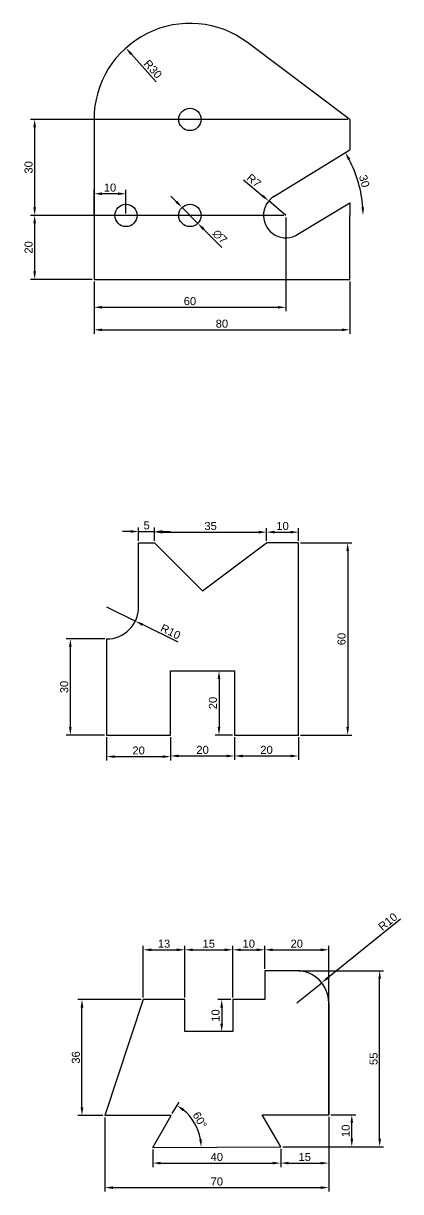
# Model space of a CAD drawing. Header units: millimetres. Extents: x 2424 to 5239, y 901 to 2022.
# Drawn here: x 3925.2 to 4043.2, y 1642.5 to 2007.5 of the extents above; entities that cross this region are included whole.
import ezdxf

# ---------------------------------------------------------------- set-up
doc = ezdxf.new("R2010")
doc.units = ezdxf.units.MM
doc.styles.get("Standard").update_dxf_attribs({"font": 'arial.ttf'})
doc.dimstyles.new('ISO-25', dxfattribs={"dimtxt": 2.5, "dimasz": 2.5, "dimexe": 1.25, "dimexo": 0.625, "dimtad": 1, "dimtxsty": 'Standard', "dimcen": 2.5, "dimadec": 0, "dimazin": 0, "dimtfac": 1, "dimtmove": 0, "dimatfit": 3, "dimfxl": 1, "dimarcsym": 0})

# ---------------------------------------------------------------- blocks, each defined once
blk = doc.blocks.new('*D140')
at = {"color": 0, "lineweight": -2, "transparency": 16777216}
blk.add_line((3966.73, 1989.27), (3958.91, 1997.96), dxfattribs=at)
at = {"color": 0, "transparency": 16777216}
blk.add_solid([(3959.22, 1998.24), (3958.6, 1997.68), (3957.24, 1999.82)], dxfattribs=at)
at = {"layer": 'Defpoints', "color": 0, "transparency": 16777216}
for p in [(3957.24, 1999.82), (3977.31, 1977.52)]:
    blk.add_point(p, dxfattribs=at)
at = {"color": 0, "transparency": 16777216, "insert": (3965.73, 1993.23), "char_height": 2.5, "attachment_point": 5, "rotation": 311.9731}
blk.add_mtext('R30', dxfattribs=at)
blk = doc.blocks.new('*D141')
at = {"color": 0, "lineweight": -2, "transparency": 16777216}
for p, q in [((3994.08, 1958.64), (4000.04, 1953.63)), ((4007.31, 1947.52), (4001.95, 1952.02))]:
    blk.add_line(p, q, dxfattribs=at)
at = {"color": 0, "transparency": 16777216}
blk.add_solid([(4000.3, 1953.95), (3999.77, 1953.31), (4001.95, 1952.02)], dxfattribs=at)
at = {"layer": 'Defpoints', "color": 0, "transparency": 16777216}
for p in [(4001.95, 1952.02), (4007.31, 1947.52)]:
    blk.add_point(p, dxfattribs=at)
at = {"color": 0, "transparency": 16777216, "insert": (3997.31, 1958.38), "char_height": 2.5, "attachment_point": 5, "rotation": 319.9254}
blk.add_mtext('R7', dxfattribs=at)
blk = doc.blocks.new('*D142')
at = {"color": 0, "lineweight": -2, "transparency": 16777216}
for p, q in [((3973.08, 1951.78), (3971.32, 1953.55)), ((3974.84, 1950), (3979.77, 1945.03)), ((3987.23, 1937.49), (3981.53, 1943.25))]:
    blk.add_line(p, q, dxfattribs=at)
at = {"color": 0, "transparency": 16777216}
for points in [[(3973.38, 1952.07), (3972.79, 1951.49), (3974.84, 1950)], [(3981.82, 1943.55), (3981.23, 1942.96), (3979.77, 1945.03)]]:
    blk.add_solid(points, dxfattribs=at)
at = {"layer": 'Defpoints', "color": 0, "transparency": 16777216}
for p in [(3974.84, 1950), (3979.77, 1945.03)]:
    blk.add_point(p, dxfattribs=at)
at = {"color": 0, "transparency": 16777216, "insert": (3986.66, 1940.87), "char_height": 2.5, "attachment_point": 5, "rotation": 314.7261}
blk.add_mtext('∅7', dxfattribs=at)
blk = doc.blocks.new('*D143')
at = {"color": 0, "lineweight": -2, "transparency": 16777216}
for p, q in [((4026.68, 1977.52), (3927.5, 1977.52)), ((3928.75, 1975.02), (3928.75, 1950.02)), ((4006.68, 1947.52), (3927.5, 1947.52))]:
    blk.add_line(p, q, dxfattribs=at)
at = {"color": 0, "transparency": 16777216}
for points in [[(3928.34, 1975.02), (3929.17, 1975.02), (3928.75, 1977.52)], [(3928.34, 1950.02), (3929.17, 1950.02), (3928.75, 1947.52)]]:
    blk.add_solid(points, dxfattribs=at)
at = {"layer": 'Defpoints', "color": 0, "transparency": 16777216}
for p in [(4027.31, 1977.52), (3928.75, 1947.52), (4007.31, 1947.52)]:
    blk.add_point(p, dxfattribs=at)
at = {"color": 0, "transparency": 16777216, "insert": (3926.85, 1962.52), "char_height": 2.5, "attachment_point": 5, "rotation": 90}
blk.add_mtext('30', dxfattribs=at)
blk = doc.blocks.new('*D144')
at = {"color": 0, "lineweight": -2, "transparency": 16777216}
for p, q in [((4006.68, 1947.52), (3927.5, 1947.52)), ((3928.75, 1945.02), (3928.75, 1930.02)), ((3946.68, 1927.52), (3927.5, 1927.52))]:
    blk.add_line(p, q, dxfattribs=at)
at = {"color": 0, "transparency": 16777216}
for points in [[(3928.34, 1945.02), (3929.17, 1945.02), (3928.75, 1947.52)], [(3928.34, 1930.02), (3929.17, 1930.02), (3928.75, 1927.52)]]:
    blk.add_solid(points, dxfattribs=at)
at = {"layer": 'Defpoints', "color": 0, "transparency": 16777216}
for p in [(4007.31, 1947.52), (3928.75, 1927.52), (3947.31, 1927.52)]:
    blk.add_point(p, dxfattribs=at)
at = {"color": 0, "transparency": 16777216, "insert": (3926.85, 1937.52), "char_height": 2.5, "attachment_point": 5, "rotation": 90}
blk.add_mtext('20', dxfattribs=at)
blk = doc.blocks.new('*D145')
at = {"color": 0, "lineweight": -2, "transparency": 16777216}
for p, q in [((4007.31, 1946.89), (4007.31, 1917.56)), ((3947.31, 1926.89), (3947.31, 1917.56)), ((3949.81, 1918.81), (4004.81, 1918.81))]:
    blk.add_line(p, q, dxfattribs=at)
at = {"color": 0, "transparency": 16777216}
for points in [[(3949.81, 1919.22), (3949.81, 1918.39), (3947.31, 1918.81)], [(4004.81, 1919.22), (4004.81, 1918.39), (4007.31, 1918.81)]]:
    blk.add_solid(points, dxfattribs=at)
at = {"layer": 'Defpoints', "color": 0, "transparency": 16777216}
for p in [(4007.31, 1947.52), (3947.31, 1927.52), (4007.31, 1918.81)]:
    blk.add_point(p, dxfattribs=at)
at = {"color": 0, "transparency": 16777216, "insert": (3977.31, 1920.71), "char_height": 2.5, "attachment_point": 5}
blk.add_mtext('60', dxfattribs=at)
blk = doc.blocks.new('*D146')
at = {"color": 0, "lineweight": -2, "transparency": 16777216}
for p, q in [((3947.31, 1926.89), (3947.31, 1910.52)), ((4027.31, 1926.89), (4027.31, 1910.52)), ((3949.81, 1911.77), (4024.81, 1911.77))]:
    blk.add_line(p, q, dxfattribs=at)
at = {"color": 0, "transparency": 16777216}
for points in [[(3949.81, 1912.18), (3949.81, 1911.35), (3947.31, 1911.77)], [(4024.81, 1912.18), (4024.81, 1911.35), (4027.31, 1911.77)]]:
    blk.add_solid(points, dxfattribs=at)
at = {"layer": 'Defpoints', "color": 0, "transparency": 16777216}
for p in [(3947.31, 1927.52), (4027.31, 1927.52), (4027.31, 1911.77)]:
    blk.add_point(p, dxfattribs=at)
at = {"color": 0, "transparency": 16777216, "insert": (3987.31, 1913.67), "char_height": 2.5, "attachment_point": 5}
blk.add_mtext('80', dxfattribs=at)
blk = doc.blocks.new('*D147')
at = {"color": 0, "lineweight": -2, "transparency": 16777216}
blk.add_arc((3993.95, 1947.52), 37.48, 3.8229, 27.7885, dxfattribs=at)
at = {"color": 0, "transparency": 16777216}
for points in [[(4026.74, 1964.78), (4027.47, 1965.19), (4025.87, 1967.16)], [(4031.76, 1950.03), (4030.93, 1950), (4031.43, 1947.52)]]:
    blk.add_solid(points, dxfattribs=at)
at = {"layer": 'Defpoints', "color": 0, "transparency": 16777216}
for p in [(4027.31, 1968.04), (4003.54, 1953.42), (4030.8, 1954.37), (4007.31, 1947.52), (4039.76, 1947.52)]:
    blk.add_point(p, dxfattribs=at)
at = {"color": 0, "transparency": 16777216, "insert": (4031.84, 1958.24), "char_height": 2.5, "attachment_point": 5, "rotation": 285.8057}
blk.add_mtext('30', dxfattribs=at)
blk = doc.blocks.new('*D148')
at = {"color": 0, "lineweight": -2, "transparency": 16777216}
for p, q in [((3947.31, 1948.14), (3947.31, 1955.53)), ((3954.81, 1954.28), (3949.81, 1954.28)), ((3957.31, 1948.14), (3957.31, 1955.53))]:
    blk.add_line(p, q, dxfattribs=at)
at = {"color": 0, "transparency": 16777216}
for points in [[(3949.81, 1954.7), (3949.81, 1953.87), (3947.31, 1954.28)], [(3954.81, 1954.7), (3954.81, 1953.87), (3957.31, 1954.28)]]:
    blk.add_solid(points, dxfattribs=at)
at = {"layer": 'Defpoints', "color": 0, "transparency": 16777216}
for p in [(3947.31, 1954.28), (3947.31, 1947.52), (3957.31, 1947.52)]:
    blk.add_point(p, dxfattribs=at)
at = {"color": 0, "transparency": 16777216, "insert": (3952.31, 1956.19), "char_height": 2.5, "attachment_point": 5}
blk.add_mtext('10', dxfattribs=at)
blk = doc.blocks.new('*D149')
at = {"color": 0, "lineweight": -2, "transparency": 16777216}
for p, q in [((3958.76, 1848.75), (3956.26, 1848.75)), ((3961.26, 1845.8), (3961.26, 1850)), ((3961.26, 1848.75), (3966.26, 1848.75)), ((3966.26, 1845.8), (3966.26, 1850)), ((3968.76, 1848.75), (3971.26, 1848.75))]:
    blk.add_line(p, q, dxfattribs=at)
at = {"color": 0, "transparency": 16777216}
for points in [[(3958.76, 1849.17), (3958.76, 1848.33), (3961.26, 1848.75)], [(3968.76, 1849.17), (3968.76, 1848.33), (3966.26, 1848.75)]]:
    blk.add_solid(points, dxfattribs=at)
at = {"layer": 'Defpoints', "color": 0, "transparency": 16777216}
for p in [(3966.26, 1848.75), (3961.26, 1845.17), (3966.26, 1845.17)]:
    blk.add_point(p, dxfattribs=at)
at = {"color": 0, "transparency": 16777216, "insert": (3963.76, 1850.65), "char_height": 2.5, "attachment_point": 5}
blk.add_mtext('5', dxfattribs=at)
blk = doc.blocks.new('*D150')
at = {"color": 0, "lineweight": -2, "transparency": 16777216}
for p, q in [((3951.26, 1784.55), (3951.26, 1777.17)), ((3971.26, 1784.55), (3971.26, 1777.17)), ((3953.76, 1778.42), (3968.76, 1778.42))]:
    blk.add_line(p, q, dxfattribs=at)
at = {"color": 0, "transparency": 16777216}
for points in [[(3953.76, 1778.83), (3953.76, 1778), (3951.26, 1778.42)], [(3968.76, 1778.83), (3968.76, 1778), (3971.26, 1778.42)]]:
    blk.add_solid(points, dxfattribs=at)
at = {"layer": 'Defpoints', "color": 0, "transparency": 16777216}
for p in [(3951.26, 1785.17), (3971.26, 1785.17), (3971.26, 1778.42)]:
    blk.add_point(p, dxfattribs=at)
at = {"color": 0, "transparency": 16777216, "insert": (3961.26, 1780.32), "char_height": 2.5, "attachment_point": 5}
blk.add_mtext('20', dxfattribs=at)
blk = doc.blocks.new('*D151')
at = {"color": 0, "lineweight": -2, "transparency": 16777216}
for p, q in [((3971.26, 1784.55), (3971.26, 1777.37)), ((3991.26, 1784.55), (3991.26, 1777.37)), ((3973.76, 1778.62), (3988.76, 1778.62))]:
    blk.add_line(p, q, dxfattribs=at)
at = {"color": 0, "transparency": 16777216}
for points in [[(3973.76, 1779.04), (3973.76, 1778.21), (3971.26, 1778.62)], [(3988.76, 1779.04), (3988.76, 1778.21), (3991.26, 1778.62)]]:
    blk.add_solid(points, dxfattribs=at)
at = {"layer": 'Defpoints', "color": 0, "transparency": 16777216}
for p in [(3971.26, 1785.17), (3991.26, 1785.17), (3991.26, 1778.62)]:
    blk.add_point(p, dxfattribs=at)
at = {"color": 0, "transparency": 16777216, "insert": (3981.26, 1780.52), "char_height": 2.5, "attachment_point": 5}
blk.add_mtext('20', dxfattribs=at)
blk = doc.blocks.new('*D152')
at = {"color": 0, "lineweight": -2, "transparency": 16777216}
for p, q in [((3991.26, 1784.55), (3991.26, 1777.37)), ((4011.26, 1784.55), (4011.26, 1777.37)), ((3993.76, 1778.62), (4008.76, 1778.62))]:
    blk.add_line(p, q, dxfattribs=at)
at = {"color": 0, "transparency": 16777216}
for points in [[(3993.76, 1779.04), (3993.76, 1778.21), (3991.26, 1778.62)], [(4008.76, 1779.04), (4008.76, 1778.21), (4011.26, 1778.62)]]:
    blk.add_solid(points, dxfattribs=at)
at = {"layer": 'Defpoints', "color": 0, "transparency": 16777216}
for p in [(3991.26, 1785.17), (4011.26, 1785.17), (4011.26, 1778.62)]:
    blk.add_point(p, dxfattribs=at)
at = {"color": 0, "transparency": 16777216, "insert": (4001.26, 1780.52), "char_height": 2.5, "attachment_point": 5}
blk.add_mtext('20', dxfattribs=at)
blk = doc.blocks.new('*D153')
at = {"color": 0, "lineweight": -2, "transparency": 16777216}
for p, q in [((3951.26, 1825.17), (3960.23, 1820.75)), ((3973.64, 1814.15), (3962.47, 1819.65))]:
    blk.add_line(p, q, dxfattribs=at)
at = {"color": 0, "transparency": 16777216}
blk.add_solid([(3962.66, 1820.02), (3962.29, 1819.28), (3960.23, 1820.75)], dxfattribs=at)
at = {"layer": 'Defpoints', "color": 0, "transparency": 16777216}
for p in [(3951.26, 1825.17), (3960.23, 1820.75)]:
    blk.add_point(p, dxfattribs=at)
at = {"color": 0, "transparency": 16777216, "insert": (3971.25, 1817.45), "char_height": 2.5, "attachment_point": 5, "rotation": 333.7838}
blk.add_mtext('R10', dxfattribs=at)
blk = doc.blocks.new('*D154')
at = {"color": 0, "lineweight": -2, "transparency": 16777216}
for p, q in [((3950.7, 1815.17), (3938.65, 1815.17)), ((3939.9, 1812.67), (3939.9, 1787.67)), ((3950.63, 1785.17), (3938.65, 1785.17))]:
    blk.add_line(p, q, dxfattribs=at)
at = {"color": 0, "transparency": 16777216}
for points in [[(3939.48, 1812.67), (3940.31, 1812.67), (3939.9, 1815.17)], [(3939.48, 1787.67), (3940.31, 1787.67), (3939.9, 1785.17)]]:
    blk.add_solid(points, dxfattribs=at)
at = {"layer": 'Defpoints', "color": 0, "transparency": 16777216}
for p in [(3951.33, 1815.17), (3939.9, 1785.17), (3951.26, 1785.17)]:
    blk.add_point(p, dxfattribs=at)
at = {"color": 0, "transparency": 16777216, "insert": (3937.99, 1800.17), "char_height": 2.5, "attachment_point": 5, "rotation": 90}
blk.add_mtext('30', dxfattribs=at)
blk = doc.blocks.new('*D155')
at = {"color": 0, "lineweight": -2, "transparency": 16777216}
for p, q in [((4011.88, 1845.17), (4027.88, 1845.17)), ((4026.63, 1842.67), (4026.63, 1787.67)), ((4011.88, 1785.17), (4027.88, 1785.17))]:
    blk.add_line(p, q, dxfattribs=at)
at = {"color": 0, "transparency": 16777216}
for points in [[(4026.21, 1842.67), (4027.04, 1842.67), (4026.63, 1845.17)], [(4026.21, 1787.67), (4027.04, 1787.67), (4026.63, 1785.17)]]:
    blk.add_solid(points, dxfattribs=at)
at = {"layer": 'Defpoints', "color": 0, "transparency": 16777216}
for p in [(4011.26, 1845.17), (4011.26, 1785.17), (4026.63, 1785.17)]:
    blk.add_point(p, dxfattribs=at)
at = {"color": 0, "transparency": 16777216, "insert": (4024.73, 1815.17), "char_height": 2.5, "attachment_point": 5, "rotation": 90}
blk.add_mtext('60', dxfattribs=at)
blk = doc.blocks.new('*D156')
at = {"color": 0, "lineweight": -2, "transparency": 16777216}
for p, q in [((4001.26, 1845.8), (4001.26, 1849.81)), ((4003.76, 1848.56), (4008.76, 1848.56)), ((4011.26, 1845.8), (4011.26, 1849.81))]:
    blk.add_line(p, q, dxfattribs=at)
at = {"color": 0, "transparency": 16777216}
for points in [[(4003.76, 1848.98), (4003.76, 1848.14), (4001.26, 1848.56)], [(4008.76, 1848.98), (4008.76, 1848.14), (4011.26, 1848.56)]]:
    blk.add_solid(points, dxfattribs=at)
at = {"layer": 'Defpoints', "color": 0, "transparency": 16777216}
for p in [(4011.26, 1848.56), (4001.26, 1845.17), (4011.26, 1845.17)]:
    blk.add_point(p, dxfattribs=at)
at = {"color": 0, "transparency": 16777216, "insert": (4006.26, 1850.46), "char_height": 2.5, "attachment_point": 5}
blk.add_mtext('10', dxfattribs=at)
blk = doc.blocks.new('*D157')
at = {"color": 0, "lineweight": -2, "transparency": 16777216}
for p, q in [((3990.63, 1805.17), (3985.15, 1805.17)), ((3986.4, 1802.67), (3986.4, 1787.67)), ((3990.63, 1785.17), (3985.15, 1785.17))]:
    blk.add_line(p, q, dxfattribs=at)
at = {"color": 0, "transparency": 16777216}
for points in [[(3985.98, 1802.67), (3986.81, 1802.67), (3986.4, 1805.17)], [(3985.98, 1787.67), (3986.81, 1787.67), (3986.4, 1785.17)]]:
    blk.add_solid(points, dxfattribs=at)
at = {"layer": 'Defpoints', "color": 0, "transparency": 16777216}
for p in [(3991.26, 1805.17), (3986.4, 1785.17), (3991.26, 1785.17)]:
    blk.add_point(p, dxfattribs=at)
at = {"color": 0, "transparency": 16777216, "insert": (3984.5, 1795.17), "char_height": 2.5, "attachment_point": 5, "rotation": 90}
blk.add_mtext('20', dxfattribs=at)
blk = doc.blocks.new('*D158')
at = {"color": 0, "lineweight": -2, "transparency": 16777216}
for p, q in [((3966.26, 1845.8), (3966.26, 1849.81)), ((3968.76, 1848.56), (3998.76, 1848.56)), ((4001.26, 1845.8), (4001.26, 1849.81))]:
    blk.add_line(p, q, dxfattribs=at)
at = {"color": 0, "transparency": 16777216}
for points in [[(3968.76, 1848.98), (3968.76, 1848.14), (3966.26, 1848.56)], [(3998.76, 1848.98), (3998.76, 1848.14), (4001.26, 1848.56)]]:
    blk.add_solid(points, dxfattribs=at)
at = {"layer": 'Defpoints', "color": 0, "transparency": 16777216}
for p in [(4001.26, 1848.56), (3966.26, 1845.17), (4001.26, 1845.17)]:
    blk.add_point(p, dxfattribs=at)
at = {"color": 0, "transparency": 16777216, "insert": (3983.76, 1850.46), "char_height": 2.5, "attachment_point": 5}
blk.add_mtext('35', dxfattribs=at)
blk = doc.blocks.new('*D159')
at = {"color": 0, "lineweight": -2, "transparency": 16777216}
for p, q in [((3950.7, 1665.71), (3950.7, 1642.51)), ((4020.7, 1665.88), (4020.7, 1642.51)), ((3953.2, 1643.76), (4018.2, 1643.76))]:
    blk.add_line(p, q, dxfattribs=at)
at = {"color": 0, "transparency": 16777216}
for points in [[(3953.2, 1644.17), (3953.2, 1643.34), (3950.7, 1643.76)], [(4018.2, 1644.17), (4018.2, 1643.34), (4020.7, 1643.76)]]:
    blk.add_solid(points, dxfattribs=at)
at = {"layer": 'Defpoints', "color": 0, "transparency": 16777216}
for p in [(3950.7, 1666.33), (4020.7, 1666.51), (4020.7, 1643.76)]:
    blk.add_point(p, dxfattribs=at)
at = {"color": 0, "transparency": 16777216, "insert": (3985.7, 1645.66), "char_height": 2.5, "attachment_point": 5}
blk.add_mtext('70', dxfattribs=at)
blk = doc.blocks.new('*D160')
at = {"color": 0, "lineweight": -2, "transparency": 16777216}
for p, q in [((3965.7, 1655.71), (3965.7, 1650.17)), ((4005.7, 1655.88), (4005.7, 1650.17)), ((3968.2, 1651.42), (4003.2, 1651.42))]:
    blk.add_line(p, q, dxfattribs=at)
at = {"color": 0, "transparency": 16777216}
for points in [[(3968.2, 1651.84), (3968.2, 1651), (3965.7, 1651.42)], [(4003.2, 1651.84), (4003.2, 1651), (4005.7, 1651.42)]]:
    blk.add_solid(points, dxfattribs=at)
at = {"layer": 'Defpoints', "color": 0, "transparency": 16777216}
for p in [(3965.7, 1656.33), (4005.7, 1656.51), (4005.7, 1651.42)]:
    blk.add_point(p, dxfattribs=at)
at = {"color": 0, "transparency": 16777216, "insert": (3985.7, 1653.32), "char_height": 2.5, "attachment_point": 5}
blk.add_mtext('40', dxfattribs=at)
blk = doc.blocks.new('*D161')
at = {"color": 0, "lineweight": -2, "transparency": 16777216}
for p, q in [((4020.7, 1665.88), (4020.7, 1650.17)), ((4005.7, 1655.88), (4005.7, 1650.17)), ((4008.2, 1651.42), (4018.2, 1651.42))]:
    blk.add_line(p, q, dxfattribs=at)
at = {"color": 0, "transparency": 16777216}
for points in [[(4008.2, 1651.84), (4008.2, 1651), (4005.7, 1651.42)], [(4018.2, 1651.84), (4018.2, 1651), (4020.7, 1651.42)]]:
    blk.add_solid(points, dxfattribs=at)
at = {"layer": 'Defpoints', "color": 0, "transparency": 16777216}
for p in [(4020.7, 1666.51), (4005.7, 1656.51), (4020.7, 1651.42)]:
    blk.add_point(p, dxfattribs=at)
at = {"color": 0, "transparency": 16777216, "insert": (4013.2, 1653.32), "char_height": 2.5, "attachment_point": 5}
blk.add_mtext('15', dxfattribs=at)
blk = doc.blocks.new('*D162')
at = {"color": 0, "lineweight": -2, "transparency": 16777216}
for p, q in [((4021.33, 1666.51), (4029.17, 1666.51)), ((4027.92, 1659.01), (4027.92, 1664.01)), ((4006.33, 1656.51), (4029.17, 1656.51))]:
    blk.add_line(p, q, dxfattribs=at)
at = {"color": 0, "transparency": 16777216}
for points in [[(4027.51, 1664.01), (4028.34, 1664.01), (4027.92, 1666.51)], [(4027.51, 1659.01), (4028.34, 1659.01), (4027.92, 1656.51)]]:
    blk.add_solid(points, dxfattribs=at)
at = {"layer": 'Defpoints', "color": 0, "transparency": 16777216}
for p in [(4020.7, 1666.51), (4027.92, 1666.51), (4005.7, 1656.51)]:
    blk.add_point(p, dxfattribs=at)
at = {"color": 0, "transparency": 16777216, "insert": (4026.02, 1661.51), "char_height": 2.5, "attachment_point": 5, "rotation": 90}
blk.add_mtext('10', dxfattribs=at)
blk = doc.blocks.new('*D163')
at = {"color": 0, "lineweight": -2, "transparency": 16777216}
for p, q in [((4011.33, 1711.51), (4037.88, 1711.51)), ((4036.63, 1659.01), (4036.63, 1709.01)), ((4006.33, 1656.51), (4037.88, 1656.51))]:
    blk.add_line(p, q, dxfattribs=at)
at = {"color": 0, "transparency": 16777216}
for points in [[(4036.22, 1709.01), (4037.05, 1709.01), (4036.63, 1711.51)], [(4036.22, 1659.01), (4037.05, 1659.01), (4036.63, 1656.51)]]:
    blk.add_solid(points, dxfattribs=at)
at = {"layer": 'Defpoints', "color": 0, "transparency": 16777216}
for p in [(4010.7, 1711.51), (4036.63, 1711.51), (4005.7, 1656.51)]:
    blk.add_point(p, dxfattribs=at)
at = {"color": 0, "transparency": 16777216, "insert": (4034.74, 1684.01), "char_height": 2.5, "attachment_point": 5, "rotation": 90}
blk.add_mtext('55', dxfattribs=at)
blk = doc.blocks.new('*D164')
at = {"color": 0, "lineweight": -2, "transparency": 16777216}
for p, q in [((4000.7, 1712.13), (4000.7, 1719.31)), ((4020.7, 1667.13), (4020.7, 1719.31)), ((4003.2, 1718.06), (4018.2, 1718.06))]:
    blk.add_line(p, q, dxfattribs=at)
at = {"color": 0, "transparency": 16777216}
for points in [[(4003.2, 1718.48), (4003.2, 1717.64), (4000.7, 1718.06)], [(4018.2, 1718.48), (4018.2, 1717.64), (4020.7, 1718.06)]]:
    blk.add_solid(points, dxfattribs=at)
at = {"layer": 'Defpoints', "color": 0, "transparency": 16777216}
for p in [(4020.7, 1718.06), (4000.7, 1711.51), (4020.7, 1666.51)]:
    blk.add_point(p, dxfattribs=at)
at = {"color": 0, "transparency": 16777216, "insert": (4010.7, 1719.96), "char_height": 2.5, "attachment_point": 5}
blk.add_mtext('20', dxfattribs=at)
blk = doc.blocks.new('*D165')
at = {"color": 0, "lineweight": -2, "transparency": 16777216}
for p, q in [((3990.7, 1703.13), (3990.7, 1719.31)), ((4000.7, 1712.13), (4000.7, 1719.31)), ((3993.2, 1718.06), (3998.2, 1718.06))]:
    blk.add_line(p, q, dxfattribs=at)
at = {"color": 0, "transparency": 16777216}
for points in [[(3993.2, 1718.48), (3993.2, 1717.64), (3990.7, 1718.06)], [(3998.2, 1718.48), (3998.2, 1717.64), (4000.7, 1718.06)]]:
    blk.add_solid(points, dxfattribs=at)
at = {"layer": 'Defpoints', "color": 0, "transparency": 16777216}
for p in [(4000.7, 1718.06), (4000.7, 1711.51), (3990.7, 1702.51)]:
    blk.add_point(p, dxfattribs=at)
at = {"color": 0, "transparency": 16777216, "insert": (3995.7, 1719.96), "char_height": 2.5, "attachment_point": 5}
blk.add_mtext('10', dxfattribs=at)
blk = doc.blocks.new('*D166')
at = {"color": 0, "lineweight": -2, "transparency": 16777216}
for p, q in [((3975.7, 1703.13), (3975.7, 1719.31)), ((3990.7, 1703.13), (3990.7, 1719.31)), ((3978.2, 1718.06), (3988.2, 1718.06))]:
    blk.add_line(p, q, dxfattribs=at)
at = {"color": 0, "transparency": 16777216}
for points in [[(3978.2, 1718.48), (3978.2, 1717.64), (3975.7, 1718.06)], [(3988.2, 1718.48), (3988.2, 1717.64), (3990.7, 1718.06)]]:
    blk.add_solid(points, dxfattribs=at)
at = {"layer": 'Defpoints', "color": 0, "transparency": 16777216}
for p in [(3990.7, 1718.06), (3975.7, 1702.51), (3990.7, 1702.51)]:
    blk.add_point(p, dxfattribs=at)
at = {"color": 0, "transparency": 16777216, "insert": (3983.2, 1719.96), "char_height": 2.5, "attachment_point": 5}
blk.add_mtext('15', dxfattribs=at)
blk = doc.blocks.new('*D167')
at = {"color": 0, "lineweight": -2, "transparency": 16777216}
for p, q in [((3962.7, 1703.13), (3962.7, 1719.31)), ((3975.7, 1703.13), (3975.7, 1719.31)), ((3965.2, 1718.06), (3973.2, 1718.06))]:
    blk.add_line(p, q, dxfattribs=at)
at = {"color": 0, "transparency": 16777216}
for points in [[(3965.2, 1718.48), (3965.2, 1717.64), (3962.7, 1718.06)], [(3973.2, 1718.48), (3973.2, 1717.64), (3975.7, 1718.06)]]:
    blk.add_solid(points, dxfattribs=at)
at = {"layer": 'Defpoints', "color": 0, "transparency": 16777216}
for p in [(3975.7, 1718.06), (3962.7, 1702.51), (3975.7, 1702.51)]:
    blk.add_point(p, dxfattribs=at)
at = {"color": 0, "transparency": 16777216, "insert": (3969.2, 1719.96), "char_height": 2.5, "attachment_point": 5}
blk.add_mtext('13', dxfattribs=at)
blk = doc.blocks.new('*D168')
at = {"color": 0, "lineweight": -2, "transparency": 16777216}
for p, q in [((3990.08, 1702.51), (3985.98, 1702.51)), ((3987.23, 1700.01), (3987.23, 1695.01)), ((3990.08, 1692.51), (3985.98, 1692.51))]:
    blk.add_line(p, q, dxfattribs=at)
at = {"color": 0, "transparency": 16777216}
for points in [[(3986.81, 1700.01), (3987.65, 1700.01), (3987.23, 1702.51)], [(3986.81, 1695.01), (3987.65, 1695.01), (3987.23, 1692.51)]]:
    blk.add_solid(points, dxfattribs=at)
at = {"layer": 'Defpoints', "color": 0, "transparency": 16777216}
for p in [(3990.7, 1702.51), (3987.23, 1692.51), (3990.7, 1692.51)]:
    blk.add_point(p, dxfattribs=at)
at = {"color": 0, "transparency": 16777216, "insert": (3985.33, 1697.51), "char_height": 2.5, "attachment_point": 5, "rotation": 90}
blk.add_mtext('10', dxfattribs=at)
blk = doc.blocks.new('*D169')
at = {"color": 0, "lineweight": -2, "transparency": 16777216}
for p, q in [((3962.08, 1702.51), (3942.29, 1702.51)), ((3943.54, 1668.83), (3943.54, 1700.01)), ((3950.08, 1666.33), (3942.29, 1666.33))]:
    blk.add_line(p, q, dxfattribs=at)
at = {"color": 0, "transparency": 16777216}
for points in [[(3943.13, 1700.01), (3943.96, 1700.01), (3943.54, 1702.51)], [(3943.13, 1668.83), (3943.96, 1668.83), (3943.54, 1666.33)]]:
    blk.add_solid(points, dxfattribs=at)
at = {"layer": 'Defpoints', "color": 0, "transparency": 16777216}
for p in [(3943.54, 1702.51), (3962.7, 1702.51), (3950.7, 1666.33)]:
    blk.add_point(p, dxfattribs=at)
at = {"color": 0, "transparency": 16777216, "insert": (3941.64, 1684.42), "char_height": 2.5, "attachment_point": 5, "rotation": 90}
blk.add_mtext('36', dxfattribs=at)
blk = doc.blocks.new('*D170')
at = {"color": 0, "lineweight": -2, "transparency": 16777216}
blk.add_line((3971.79, 1666.87), (3973.89, 1670.5), dxfattribs=at)
blk.add_arc((3965.7, 1656.33), 15.11, 9.7408, 50.5103, dxfattribs=at)
at = {"color": 0, "transparency": 16777216}
for points in [[(3975.08, 1667.65), (3975.55, 1668.34), (3973.26, 1669.42)], [(3981.01, 1658.92), (3980.18, 1658.85), (3980.82, 1656.4)]]:
    blk.add_solid(points, dxfattribs=at)
at = {"layer": 'Defpoints', "color": 0, "transparency": 16777216}
for p in [(3971.48, 1666.33), (3979.89, 1661.54), (3965.7, 1656.33), (3965.7, 1656.33), (4005.7, 1656.51)]:
    blk.add_point(p, dxfattribs=at)
at = {"color": 0, "transparency": 16777216, "insert": (3980.42, 1664.87), "char_height": 2.5, "attachment_point": 5, "rotation": 300.1256}
blk.add_mtext('60°', dxfattribs=at)
blk = doc.blocks.new('*D171')
at = {"color": 0, "lineweight": -2, "transparency": 16777216}
for p, q in [((4043.19, 1727.62), (4020.45, 1709.34)), ((4010.7, 1701.51), (4018.5, 1707.77))]:
    blk.add_line(p, q, dxfattribs=at)
at = {"color": 0, "transparency": 16777216}
blk.add_solid([(4020.19, 1709.66), (4020.71, 1709.01), (4018.5, 1707.77)], dxfattribs=at)
at = {"layer": 'Defpoints', "color": 0, "transparency": 16777216}
for p in [(4018.5, 1707.77), (4010.7, 1701.51)]:
    blk.add_point(p, dxfattribs=at)
at = {"color": 0, "transparency": 16777216, "insert": (4039.19, 1726.84), "char_height": 2.5, "attachment_point": 5, "rotation": 38.7938}
blk.add_mtext('R10', dxfattribs=at)

msp = doc.modelspace()

# ---------------------------------------------------------------- linework, layer by layer
at = {"color": 7}
for p, q in [((4027.306, 1977.516), (3995.306, 2001.516)), ((3947.306, 1977.516), (3947.306, 1947.516)), ((4027.306, 1977.516), (4027.306, 1968.044)), ((4003.541, 1953.417), (4027.306, 1968.044)), ((3947.306, 1947.516), (3947.306, 1955.535)), ((4011.056, 1941.605), (4027.306, 1951.438)), ((4027.306, 1951.438), (4027.306, 1947.516)), ((3947.306, 1947.516), (3947.306, 1927.516)), ((4027.306, 1927.516), (4027.306, 1947.516)), ((3947.306, 1927.516), (4007.306, 1927.516)), ((4007.306, 1927.516), (4027.306, 1927.516)), ((3961.257, 1825.172), (3961.257, 1845.172)), ((3961.257, 1845.172), (3966.257, 1845.172)), ((3966.257, 1845.172), (3981.257, 1830.172)), ((3981.257, 1830.172), (4001.257, 1845.172)), ((4011.257, 1845.172), (4001.257, 1845.172)), ((4011.257, 1785.172), (4011.257, 1845.172)), ((3951.257, 1815.172), (3951.257, 1785.172)), ((3971.257, 1785.172), (3971.257, 1805.172)), ((3971.257, 1805.172), (3991.257, 1805.172)), ((3985.148, 1805.172), (3991.257, 1805.172)), ((3991.257, 1805.172), (3991.257, 1785.172)), ((3951.257, 1785.172), (3971.257, 1785.172)), ((3991.257, 1785.172), (4011.257, 1785.172)), ((4010.704, 1711.506), (4000.704, 1711.506)), ((4000.704, 1711.506), (4000.704, 1702.506)), ((3962.704, 1702.506), (3950.705, 1666.331)), ((3975.704, 1702.506), (3962.704, 1702.506)), ((3975.704, 1692.506), (3975.704, 1702.506)), ((4000.704, 1702.506), (3990.704, 1702.506)), ((3990.704, 1702.506), (3990.704, 1692.506)), ((4020.704, 1666.506), (4020.704, 1701.506)), ((4020.704, 1701.506), (4020.704, 1666.506)), ((3990.704, 1692.506), (3975.704, 1692.506)), ((3990.704, 1692.506), (3985.98, 1692.506)), ((3971.478, 1666.331), (3950.705, 1666.331)), ((3965.705, 1656.331), (3971.478, 1666.331)), ((4005.704, 1656.506), (3999.931, 1666.506)), ((3999.931, 1666.506), (4020.704, 1666.506)), ((3965.705, 1656.331), (4005.704, 1656.506))]:
    msp.add_line(p, q, dxfattribs=at)
for centre in [(3977.306, 1977.516), (3957.306, 1947.516), (3977.306, 1947.516)]:
    msp.add_circle(centre, 3.5, dxfattribs=at)
for centre, radius, start, end in [((3977.306, 1977.516), 30, 53.1301, 180), ((4007.306, 1947.516), 7, 120.69268, 302.39466), ((3951.257, 1825.172), 10, 270, 0), ((4010.704, 1701.506), 10, 0, 90)]:
    msp.add_arc(centre, radius, start, end, dxfattribs=at)

# ---------------------------------------------------------------- dimensions: what is measured, and where the dimension line sits
at = {"color": 114, "true_color": 0x139b48}
for center, mpoint, picture, middle in [((3977.306, 1977.516), (3957.242, 1999.819), '*D140', (3964.317, 1991.954)), ((3951.257, 1825.172), (3960.228, 1820.754), '*D153', (3970.406, 1815.743)), ((4010.704, 1701.506), (4018.499, 1707.771), '*D171', (4040.382, 1725.362))]:
    dim = msp.add_radius_dim(center=center, mpoint=mpoint, dimstyle='ISO-25', dxfattribs=at)
    dim.commit()
    dim.dimension.update_dxf_attribs({"geometry": picture, "text_midpoint": middle, "dimtype": 164})
for base, p1, p2, picture, middle in [((3928.754, 1947.516), (4027.306, 1977.516), (4007.306, 1947.516), '*D143', (3926.852, 1962.516)), ((3928.754, 1927.516), (4007.306, 1947.516), (3947.306, 1927.516), '*D144', (3926.853, 1937.516)), ((4026.628, 1785.172), (4011.257, 1845.172), (4011.257, 1785.172), '*D155', (4024.726, 1815.172)), ((3939.896, 1785.172), (3951.327, 1815.172), (3951.257, 1785.172), '*D154', (3937.994, 1800.172)), ((3986.398, 1785.172), (3991.257, 1805.172), (3991.257, 1785.172), '*D157', (3984.496, 1795.172)), ((4036.632, 1711.506), (4005.704, 1656.506), (4010.704, 1711.506), '*D163', (4034.736, 1684.006)), ((3987.23, 1692.506), (3990.704, 1702.506), (3990.704, 1692.506), '*D168', (3985.328, 1697.506)), ((4027.922, 1666.506), (4005.704, 1656.506), (4020.704, 1666.506), '*D162', (4026.021, 1661.506))]:
    dim = msp.add_linear_dim(base=base, p1=p1, p2=p2, angle=90, dimstyle='ISO-25', dxfattribs=at)
    dim.commit()
    dim.dimension.update_dxf_attribs({"geometry": picture, "text_midpoint": middle})
dim = msp.add_angular_dim_2l(base=(4030.796, 1954.369), line1=((4007.306, 1947.516), (4039.763, 1947.516)), line2=((4003.541, 1953.417), (4027.306, 1968.044)), text='30', dimstyle='ISO-25', dxfattribs=at)
dim.commit()
dim.dimension.update_dxf_attribs({"geometry": '*D147', "text_midpoint": (4031.842, 1958.241)})
dim = msp.add_radius_dim(center=(4007.306, 1947.516), mpoint=(4001.949, 1952.022), dimstyle='ISO-25', dxfattribs=at)
dim.commit()
dim.dimension.update_dxf_attribs({"geometry": '*D141', "text_midpoint": (3997.31, 1958.376)})
for base, p1, p2, picture, middle in [((3947.306, 1954.285), (3957.306, 1947.516), (3947.306, 1947.516), '*D148', (3952.306, 1956.186)), ((4007.306, 1918.808), (3947.306, 1927.516), (4007.306, 1947.516), '*D145', (3977.306, 1920.709)), ((4027.306, 1911.766), (3947.306, 1927.516), (4027.306, 1927.516), '*D146', (3987.306, 1913.668)), ((3966.257, 1848.749), (3961.257, 1845.172), (3966.257, 1845.172), '*D149', (3963.757, 1850.645)), ((4001.257, 1848.559), (3966.257, 1845.172), (4001.257, 1845.172), '*D158', (3983.757, 1850.462)), ((4011.257, 1848.559), (4001.257, 1845.172), (4011.257, 1845.172), '*D156', (4006.257, 1850.461)), ((3971.257, 1778.415), (3951.257, 1785.172), (3971.257, 1785.172), '*D150', (3961.257, 1780.317)), ((3991.257, 1778.623), (3971.257, 1785.172), (3991.257, 1785.172), '*D151', (3981.257, 1780.525)), ((4011.257, 1778.623), (3991.257, 1785.172), (4011.257, 1785.172), '*D152', (4001.257, 1780.525)), ((3975.704, 1718.061), (3962.704, 1702.506), (3975.704, 1702.506), '*D167', (3969.204, 1719.963)), ((3990.704, 1718.061), (3975.704, 1702.506), (3990.704, 1702.506), '*D166', (3983.204, 1719.962)), ((4000.704, 1718.061), (3990.704, 1702.506), (4000.704, 1711.506), '*D165', (3995.704, 1719.962)), ((4020.704, 1718.061), (4000.704, 1711.506), (4020.704, 1666.506), '*D164', (4010.704, 1719.962)), ((4020.704, 1643.756), (3950.705, 1666.331), (4020.704, 1666.506), '*D159', (3985.705, 1645.657)), ((4020.704, 1651.42), (4005.704, 1656.506), (4020.704, 1666.506), '*D161', (4013.204, 1653.321)), ((4005.704, 1651.42), (3965.705, 1656.331), (4005.704, 1656.506), '*D160', (3985.705, 1653.321))]:
    dim = msp.add_linear_dim(base=base, p1=p1, p2=p2, dimstyle='ISO-25', dxfattribs=at)
    dim.commit()
    dim.dimension.update_dxf_attribs({"geometry": picture, "text_midpoint": middle})
dim = msp.add_diameter_dim_2p(p1=(3974.843, 1950.002), p2=(3979.769, 1945.029), dimstyle='ISO-25', dxfattribs=at)
dim.commit()
dim.dimension.update_dxf_attribs({"geometry": '*D142', "text_midpoint": (3986.661, 1940.871)})
dim = msp.add_linear_dim(base=(3943.544, 1702.506), p1=(3950.705, 1666.331), p2=(3962.704, 1702.506), angle=90, text='36', dimstyle='ISO-25', dxfattribs=at)
dim.commit()
dim.dimension.update_dxf_attribs({"geometry": '*D169', "text_midpoint": (3941.641, 1684.418)})
dim = msp.add_angular_dim_2l(base=(3979.89, 1661.541), line1=((3965.705, 1656.331), (4005.704, 1656.506)), line2=((3965.705, 1656.331), (3971.478, 1666.331)), dimstyle='ISO-25', dxfattribs=at)
dim.commit()
dim.dimension.update_dxf_attribs({"geometry": '*D170', "text_midpoint": (3980.42, 1664.87)})

doc.saveas('drawing.dxf')
